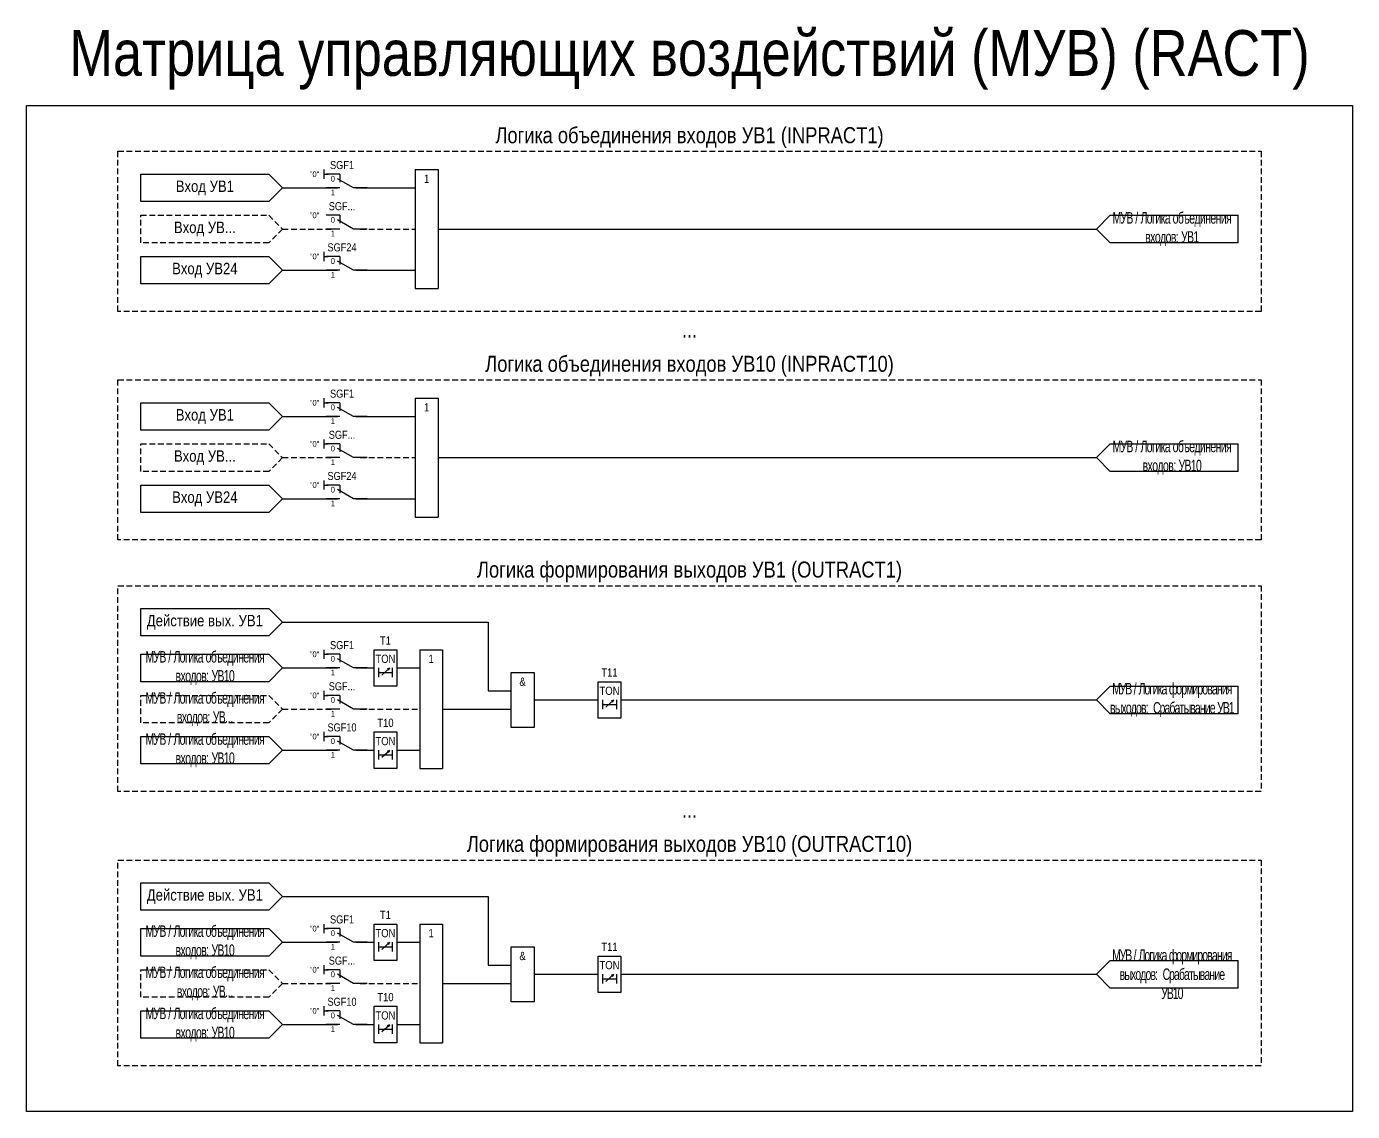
# Model space of a CAD drawing. Header units: millimetres. Extents: x -6343 to 676, y -1039 to 887.
# Drawn here: x -830 to -540, y 0 to 237.3 of the extents above; entities that cross this region are included whole.
import ezdxf
from ezdxf.enums import TextEntityAlignment as Align

# ---------------------------------------------------------------- set-up
doc = ezdxf.new("R2010")
doc.units = ezdxf.units.MM
doc.linetypes.add('штриховая2', pattern=[0.375, 0.25, -0.125])
doc.layers.add('Основная', color=7, linetype='Continuous')
doc.styles.add('2.5_Gost_RD', font='ARIALN.TTF', dxfattribs={"height": 2.5})
doc.styles.add('3.5_Gost_RD', font='ARIALN.TTF', dxfattribs={"height": 3.5})
doc.styles.add('Вывод', font='ARIALN.TTF', dxfattribs={"height": 2.5})
doc.styles.add('Компонент', font='ARIALN.TTF', dxfattribs={"height": 3.5})

# ---------------------------------------------------------------- blocks, each defined once
blk = doc.blocks.new('*U79')
at = {"layer": 'Основная', "ltscale": 0.35}
blk.add_line((6, 6), (6, 2.5), dxfattribs=at)
at = {"layer": 'Основная', "color": 0}
blk.add_line((0, 0), (7, 4), dxfattribs=at)
blk = doc.blocks.new('*U81')
at = {"layer": 'Основная', "color": 0}
for p, q in [((-3, 6), (-9, 6)), ((-3, 0), (-9, 0)), ((9, 0), (3, 0))]:
    blk.add_line(p, q, dxfattribs=at)
at = {"layer": 'Основная', "ltscale": 0.25, "xscale": -1}
blk.add_blockref('*U79', (3, 0), dxfattribs=at)
at = {"layer": 'Основная'}
for tag, height, style, p in [('ОУ', 3.5, 'Компонент', (-2, 10)), ('В1', 2.5, 'Вывод', (-14, 6)), ('В2', 2.5, 'Вывод', (-6, 4)), ('В3', 2.5, 'Вывод', (-6, -2))]:
    blk.add_attdef(tag, text='', height=height, dxfattribs=dict(at, style=style)).set_placement(p, align=Align.MIDDLE_CENTER)

msp = doc.modelspace()

# ---------------------------------------------------------------- linework, layer by layer
at = {"ltscale": 100}
for p, q in [((-765, 206), (-765, 204)), ((-745, 206), (-740, 206)), ((-745, 206), (-745, 180)), ((-740, 206), (-740, 180)), ((-805, 205), (-777, 205)), ((-777, 205), (-774, 202)), ((-765, 205), (-764, 205)), ((-774, 202), (-777, 199)), ((-774, 202), (-762, 202)), ((-758, 202), (-745, 202)), ((-777, 199), (-805, 199)), ((-593, 196), (-596, 193)), ((-593, 196), (-565, 196)), ((-565, 190), (-565, 196)), ((-740, 193), (-596, 193)), ((-596, 193), (-593, 190)), ((-565, 190), (-593, 190)), ((-805, 187), (-777, 187)), ((-777, 187), (-774, 184)), ((-765, 188), (-765, 186)), ((-765, 187), (-764, 187)), ((-774, 184), (-777, 181)), ((-774, 184), (-762, 184)), ((-758, 184), (-745, 184)), ((-777, 181), (-805, 181)), ((-745, 180), (-740, 180)), ((-805, 155), (-777, 155)), ((-777, 155), (-774, 152)), ((-765, 156), (-765, 154)), ((-765, 155), (-764, 155)), ((-745, 156), (-740, 156)), ((-745, 156), (-745, 130)), ((-740, 156), (-740, 130)), ((-774, 152), (-777, 149)), ((-774, 152), (-762, 152)), ((-758, 152), (-745, 152)), ((-777, 149), (-805, 149)), ((-765, 147), (-765, 145)), ((-765, 146), (-764, 146)), ((-593, 146), (-596, 143)), ((-593, 146), (-565, 146)), ((-565, 140), (-565, 146)), ((-740, 143), (-596, 143)), ((-596, 143), (-593, 140)), ((-565, 140), (-593, 140)), ((-805, 137), (-777, 137)), ((-777, 137), (-774, 134)), ((-765, 138), (-765, 136)), ((-765, 137), (-764, 137)), ((-774, 134), (-777, 131)), ((-774, 134), (-762, 134)), ((-758, 134), (-745, 134)), ((-777, 131), (-805, 131)), ((-745, 130), (-740, 130)), ((-805, 110), (-777, 110)), ((-777, 110), (-774, 107)), ((-774, 107), (-777, 104)), ((-774, 107), (-729, 107)), ((-729, 107), (-729, 92)), ((-777, 104), (-805, 104)), ((-805, 100), (-777, 100)), ((-777, 100), (-774, 97)), ((-765, 101), (-765, 99)), ((-765, 100), (-764, 100)), ((-744, 101), (-739, 101)), ((-744, 101), (-744, 75)), ((-739, 101), (-739, 75)), ((-774, 97), (-777, 94)), ((-774, 97), (-762, 97)), ((-758, 97), (-754, 97)), ((-749, 97), (-744, 97)), ((-777, 94), (-805, 94)), ((-593, 93), (-596, 90)), ((-593, 93), (-565, 93)), ((-565, 87), (-565, 93)), ((-765, 92), (-765, 90)), ((-765, 91), (-764, 91)), ((-729, 92), (-724, 92)), ((-719, 90), (-705, 90)), ((-700, 90), (-596, 90)), ((-596, 90), (-593, 87)), ((-739, 88), (-724, 88)), ((-565, 87), (-593, 87)), ((-805, 82), (-777, 82)), ((-777, 82), (-774, 79)), ((-765, 83), (-765, 81)), ((-765, 82), (-764, 82)), ((-774, 79), (-777, 76)), ((-774, 79), (-762, 79)), ((-758, 79), (-754, 79)), ((-749, 79), (-744, 79)), ((-777, 76), (-805, 76)), ((-744, 75), (-739, 75)), ((-805, 50), (-777, 50)), ((-777, 50), (-774, 47)), ((-774, 47), (-777, 44)), ((-774, 47), (-729, 47)), ((-729, 47), (-729, 32)), ((-777, 44), (-805, 44)), ((-765, 41), (-765, 39)), ((-744, 41), (-739, 41)), ((-744, 41), (-744, 15)), ((-739, 41), (-739, 15)), ((-805, 40), (-777, 40)), ((-777, 40), (-774, 37)), ((-765, 40), (-764, 40)), ((-774, 37), (-777, 34)), ((-774, 37), (-762, 37)), ((-758, 37), (-754, 37)), ((-749, 37), (-744, 37)), ((-777, 34), (-805, 34)), ((-765, 32), (-765, 30)), ((-729, 32), (-724, 32)), ((-593, 33), (-596, 30)), ((-593, 33), (-565, 33)), ((-565, 27), (-565, 33)), ((-765, 31), (-764, 31)), ((-719, 30), (-705, 30)), ((-700, 30), (-596, 30)), ((-596, 30), (-593, 27)), ((-739, 28), (-724, 28)), ((-565, 27), (-593, 27)), ((-805, 22), (-777, 22)), ((-777, 22), (-774, 19)), ((-765, 23), (-765, 21)), ((-765, 22), (-764, 22)), ((-774, 19), (-777, 16)), ((-774, 19), (-762, 19)), ((-758, 19), (-754, 19)), ((-749, 19), (-744, 19)), ((-777, 16), (-805, 16)), ((-744, 15), (-739, 15))]:
    msp.add_line(p, q, dxfattribs=at)
at = {"linetype": 'штриховая2', "ltscale": 5}
for p, q in [((-805, 196), (-777, 196)), ((-777, 196), (-774, 193)), ((-774, 193), (-777, 190)), ((-774, 193), (-763, 193)), ((-757, 193), (-745, 193)), ((-805, 146), (-777, 146)), ((-777, 146), (-774, 143)), ((-774, 143), (-777, 140)), ((-774, 143), (-763, 143)), ((-757, 143), (-745, 143)), ((-805, 91), (-777, 91)), ((-777, 91), (-774, 88)), ((-774, 88), (-777, 85)), ((-774, 88), (-763, 88)), ((-757, 88), (-744, 88)), ((-805, 31), (-777, 31)), ((-777, 31), (-774, 28)), ((-774, 28), (-777, 25)), ((-774, 28), (-763, 28)), ((-757, 28), (-744, 28))]:
    msp.add_line(p, q, dxfattribs=at)
at = {"color": 7, "ltscale": 100}
for p, q in [((-752.3, 95.46), (-750.63, 96.95)), ((-750.63, 96.95), (-751.15, 96.73)), ((-750.63, 96.95), (-750.89, 96.48)), ((-703.3, 88.46), (-701.63, 89.95)), ((-701.63, 89.95), (-702.15, 89.73)), ((-701.63, 89.95), (-701.89, 89.48)), ((-752.3, 77.46), (-750.63, 78.95)), ((-750.63, 78.95), (-751.15, 78.73)), ((-750.63, 78.95), (-750.89, 78.48)), ((-752.3, 35.46), (-750.63, 36.95)), ((-750.63, 36.95), (-751.15, 36.73)), ((-750.63, 36.95), (-750.89, 36.48)), ((-703.3, 28.46), (-701.63, 29.95)), ((-701.63, 29.95), (-702.15, 29.73)), ((-701.63, 29.95), (-701.89, 29.48)), ((-752.3, 17.46), (-750.63, 18.95)), ((-750.63, 18.95), (-751.15, 18.73)), ((-750.63, 18.95), (-750.89, 18.48))]:
    msp.add_line(p, q, dxfattribs=at)
at = {"ltscale": 100}
for points in [[(-830, 220), (-540, 220), (-540, 0), (-830, 0)], [(-754, 101), (-749, 101), (-749, 93), (-754, 93)], [(-724, 96), (-719, 96), (-719, 84), (-724, 84)], [(-705, 94), (-700, 94), (-700, 86), (-705, 86)], [(-754, 83), (-749, 83), (-749, 75), (-754, 75)], [(-754, 41), (-749, 41), (-749, 33), (-754, 33)], [(-724, 36), (-719, 36), (-719, 24), (-724, 24)], [(-705, 34), (-700, 34), (-700, 26), (-705, 26)], [(-754, 23), (-749, 23), (-749, 15), (-754, 15)]]:
    msp.add_lwpolyline(points, close=True, dxfattribs=at)
at = {"linetype": 'штриховая2', "ltscale": 5}
for points in [[(-810, 210), (-560, 210), (-560, 175), (-810, 175)], [(-810, 160), (-560, 160), (-560, 125), (-810, 125)], [(-810, 115), (-560, 115), (-560, 70), (-810, 70)], [(-810, 55), (-560, 55), (-560, 10), (-810, 10)]]:
    msp.add_lwpolyline(points, close=True, dxfattribs=at)
at = {"ltscale": 100}
for points in [[(-805, 205), (-777, 205), (-774, 202), (-777, 199), (-805, 199), (-805, 205)], [(-805, 187), (-777, 187), (-774, 184), (-777, 181), (-805, 181), (-805, 187)], [(-805, 155), (-777, 155), (-774, 152), (-777, 149), (-805, 149), (-805, 155)], [(-805, 137), (-777, 137), (-774, 134), (-777, 131), (-805, 131), (-805, 137)], [(-805, 110), (-777, 110), (-774, 107), (-777, 104), (-805, 104), (-805, 110)], [(-805, 100), (-777, 100), (-774, 97), (-777, 94), (-805, 94), (-805, 100)], [(-753, 97), (-753, 95)], [(-753, 96), (-750, 96)], [(-750, 97), (-750, 95)], [(-704, 90), (-704, 88)], [(-701, 90), (-701, 88)], [(-704, 89), (-701, 89)], [(-805, 82), (-777, 82), (-774, 79), (-777, 76), (-805, 76), (-805, 82)], [(-753, 79), (-753, 77)], [(-750, 79), (-750, 77)], [(-753, 78), (-750, 78)], [(-805, 50), (-777, 50), (-774, 47), (-777, 44), (-805, 44), (-805, 50)], [(-805, 40), (-777, 40), (-774, 37), (-777, 34), (-805, 34), (-805, 40)], [(-753, 37), (-753, 35)], [(-753, 36), (-750, 36)], [(-750, 37), (-750, 35)], [(-704, 30), (-704, 28)], [(-704, 29), (-701, 29)], [(-701, 30), (-701, 28)], [(-805, 22), (-777, 22), (-774, 19), (-777, 16), (-805, 16), (-805, 22)], [(-753, 19), (-753, 17)], [(-753, 18), (-750, 18)], [(-750, 19), (-750, 17)]]:
    msp.add_lwpolyline(points, dxfattribs=at)
at = {"linetype": 'штриховая2', "ltscale": 5}
for points in [[(-805, 196), (-777, 196), (-774, 193), (-777, 190), (-805, 190), (-805, 196)], [(-805, 146), (-777, 146), (-774, 143), (-777, 140), (-805, 140), (-805, 146)], [(-805, 91), (-777, 91), (-774, 88), (-777, 85), (-805, 85), (-805, 91)], [(-805, 31), (-777, 31), (-774, 28), (-777, 25), (-805, 25), (-805, 31)]]:
    msp.add_lwpolyline(points, dxfattribs=at)

# ---------------------------------------------------------------- block references
at = {"layer": 'Основная', "ltscale": 0.25, "xscale": 0.5, "yscale": 0.5, "zscale": 0.5}
for p, values in [((-760, 202), {'ОУ': 'SGF1', 'В1': '"0"', 'В2': '0', 'В3': '1'}), ((-760, 193), {'ОУ': 'SGF...', 'В1': '"0"', 'В2': '0', 'В3': '1'}), ((-760, 184), {'ОУ': 'SGF24', 'В1': '"0"', 'В2': '0', 'В3': '1'}), ((-760, 152), {'ОУ': 'SGF1', 'В1': '"0"', 'В2': '0', 'В3': '1'}), ((-760, 143), {'ОУ': 'SGF...', 'В1': '"0"', 'В2': '0', 'В3': '1'}), ((-760, 134), {'ОУ': 'SGF24', 'В1': '"0"', 'В2': '0', 'В3': '1'}), ((-760, 97), {'ОУ': 'SGF1', 'В1': '"0"', 'В2': '0', 'В3': '1'}), ((-760, 88), {'ОУ': 'SGF...', 'В1': '"0"', 'В2': '0', 'В3': '1'}), ((-760, 79), {'ОУ': 'SGF10', 'В1': '"0"', 'В2': '0', 'В3': '1'}), ((-760, 37), {'ОУ': 'SGF1', 'В1': '"0"', 'В2': '0', 'В3': '1'}), ((-760, 28), {'ОУ': 'SGF...', 'В1': '"0"', 'В2': '0', 'В3': '1'}), ((-760, 19), {'ОУ': 'SGF10', 'В1': '"0"', 'В2': '0', 'В3': '1'})]:
    msp.add_blockref('*U81', p, dxfattribs=at).add_auto_attribs(values)

# ---------------------------------------------------------------- texts
at = {"ltscale": 100, "attachment_point": 5}
for s, insert, char_height, width, style in [('{\\C3;Матрица управляющих воздействий (МУВ) (RACT)}', (-685, 230), 10, 290, '3.5_Gost_RD'), ('1', (-742.5, 204), 1.8, 5, '2.5_Gost_RD'), ('{\\W0.8;\\T0.9;МУВ / Логика объединения входов: УВ1}', (-579.5, 193), 2.5, 27, '2.5_Gost_RD'), ('1', (-742.5, 154), 1.8, 5, '2.5_Gost_RD'), ('{\\W0.8;\\T0.9;МУВ / Логика объединения входов: УВ10}', (-579.5, 143), 2.5, 27, '2.5_Gost_RD'), ('T1', (-751.5, 103), 1.8, 5, '2.5_Gost_RD'), ('TON', (-751.5, 99), 1.8, 5, '2.5_Gost_RD'), ('1', (-741.5, 99), 1.8, 5, '2.5_Gost_RD'), ('T11', (-702.5, 96), 1.8, 5, '2.5_Gost_RD'), ('&', (-721.5, 94), 1.8, 5, '2.5_Gost_RD'), ('TON', (-702.5, 92), 1.8, 5, '2.5_Gost_RD'), ('{\\W0.8;\\T0.8;МУВ / Логика формирования выходов:  Срабатывание УВ1}', (-579.5, 90), 2.5, 27, '2.5_Gost_RD'), ('T10', (-751.5, 85), 1.8, 5, '2.5_Gost_RD'), ('TON', (-751.5, 81), 1.8, 5, '2.5_Gost_RD'), ('T1', (-751.5, 43), 1.8, 5, '2.5_Gost_RD'), ('TON', (-751.5, 39), 1.8, 5, '2.5_Gost_RD'), ('1', (-741.5, 39), 1.8, 5, '2.5_Gost_RD'), ('&', (-721.5, 34), 1.8, 5, '2.5_Gost_RD'), ('T11', (-702.5, 36), 1.8, 5, '2.5_Gost_RD'), ('{\\W0.8;\\T0.75;МУВ / Логика формирования выходов:  Срабатывание УВ10}', (-579.5, 30), 2.5, 27, '2.5_Gost_RD'), ('TON', (-702.5, 32), 1.8, 5, '2.5_Gost_RD'), ('T10', (-751.5, 25), 1.8, 5, '2.5_Gost_RD'), ('TON', (-751.5, 21), 1.8, 5, '2.5_Gost_RD')]:
    msp.add_mtext(s, dxfattribs=dict(at, insert=insert, char_height=char_height, width=width, style=style))
at = {"color": 30, "ltscale": 100, "char_height": 3.5, "width": 250, "attachment_point": 5, "style": '3.5_Gost_RD'}
for s, insert in [('Логика объединения входов УВ1 (INPRACT1)', (-685, 213)), ('...', (-685, 171)), ('Логика объединения входов УВ10 (INPRACT10)', (-685, 163)), ('Логика формирования выходов УВ1 (OUTRACT1)', (-685, 118)), ('...', (-685, 66)), ('Логика формирования выходов УВ10 (OUTRACT10)', (-685, 58))]:
    msp.add_mtext(s, dxfattribs=dict(at, insert=insert))
at = {"color": 0, "ltscale": 100, "char_height": 2.5, "width": 28, "attachment_point": 5, "style": '2.5_Gost_RD'}
for s, insert in [('{\\C256;Вход УВ1}', (-791, 202)), ('{\\C256;Вход УВ...}', (-791, 193)), ('{\\C256;Вход УВ24}', (-791, 184)), ('{\\C256;Вход УВ1}', (-791, 152)), ('{\\C256;Вход УВ...}', (-791, 143)), ('{\\C256;Вход УВ24}', (-791, 134)), ('{\\C256;Действие вых. УВ1}', (-791, 107)), ('{\\W0.8;\\T0.9;\\C256;МУВ / Логика объединения входов: УВ10}', (-791, 97)), ('{\\W0.8;\\T0.9;\\C256;МУВ / Логика объединения входов: УВ...}', (-791, 88)), ('{\\W0.8;\\T0.9;\\C256;МУВ / Логика объединения входов: УВ10}', (-791, 79)), ('{\\C256;Действие вых. УВ1}', (-791, 47)), ('{\\W0.8;\\T0.9;\\C256;МУВ / Логика объединения входов: УВ10}', (-791, 37)), ('{\\W0.8;\\T0.9;\\C256;МУВ / Логика объединения входов: УВ...}', (-791, 28)), ('{\\W0.8;\\T0.9;\\C256;МУВ / Логика объединения входов: УВ10}', (-791, 19))]:
    msp.add_mtext(s, dxfattribs=dict(at, insert=insert))

doc.saveas('drawing.dxf')
